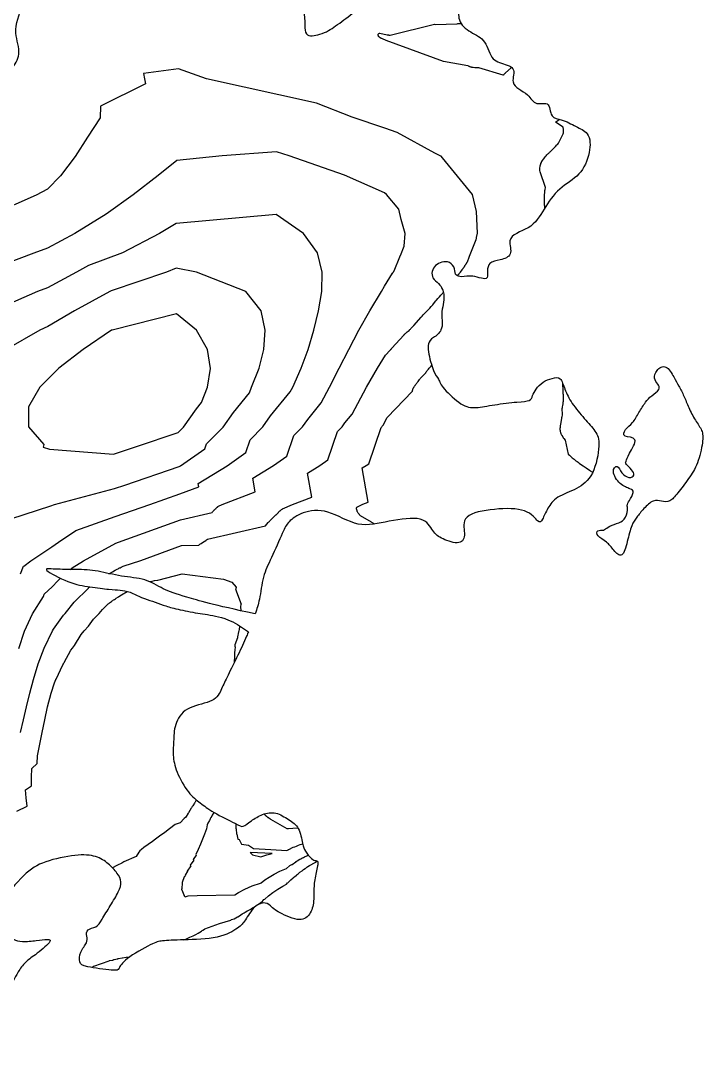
# Model space of a CAD drawing. Header units: millimetres. Extents: x 0 to 586, y 39 to 400.
# Drawn here: x 449.7 to 585.9, y 66.2 to 274.1 of the extents above; entities that cross this region are included whole.
import ezdxf

# ---------------------------------------------------------------- set-up
doc = ezdxf.new("R2010")
doc.units = ezdxf.units.MM
doc.layers.add('island-contours', color=18, linetype='Continuous', true_color=0x000000)
doc.layers.add('isocurves', color=18, linetype='Continuous', true_color=0x000000)

msp = doc.modelspace()

# ---------------------------------------------------------------- linework, layer by layer
at = {"layer": 'island-contours'}
for points, knots in [([(224.15, 350.69), (224.52, 350.7), (226.07, 350.49), (228.64, 350.45), (229.1, 353.78), (228.01, 356.17), (226.06, 357.93), (224.61, 360.04), (223.59, 362.58), (221.59, 363.77), (219.43, 363.43), (219.73, 362.28), (218.27, 362.02), (217.58, 364.33), (215.84, 366), (216.87, 367.96), (217.29, 369.96), (219.24, 371.19), (221, 372.25), (222.3, 373.79), (223.58, 374.73), (225.03, 374.59), (224.49, 376.09), (225.21, 377.99), (226.3, 377.13), (227.59, 377.49), (226.81, 380.66), (226.78, 383.02), (227.77, 385.36), (227.52, 387.03), (226.79, 388.16), (225.71, 388.88), (226.47, 391.42), (227.6, 393.22), (230.55, 394.31), (230.58, 392.56), (230.19, 391.4), (231.53, 390.38), (232.31, 391.55), (232.98, 392.2), (234.05, 392.04), (233.65, 390.75), (233.61, 389.49), (234.77, 389.22), (235.47, 389.73), (236.39, 389.42), (237.38, 389.12), (237.74, 388.07), (238.34, 386.7), (240.55, 387.56), (242.14, 387.07), (243.89, 387.13), (245.07, 385.44), (247.1, 386.13), (249.27, 385.42), (248.98, 382.5), (250.5, 376.95), (252.12, 380.69), (252.8, 383.21), (255.14, 381.74), (256.62, 380.83), (257.91, 379.39), (258.67, 378.35), (259.41, 377.09), (258.65, 376.09), (258.2, 374.66), (259.21, 373.48), (260.86, 373.29), (263.01, 372.67), (264.95, 375.55), (266.16, 378.45), (267.72, 381.35), (268.41, 383.18), (269.68, 385.78), (269.35, 382.73), (271.41, 382.37), (272.12, 384.16), (271.92, 385.6), (272.77, 387.16), (274.46, 387.22), (275.96, 387.21), (277.59, 386.82), (277.07, 384.6), (279.05, 386.36), (278.91, 387.75), (278.16, 389.77), (279.92, 389.75), (279.65, 391.31), (275.51, 392.14), (282.47, 391.56), (282.36, 395.86), (286.04, 395.45), (290.01, 396.79), (289.65, 392), (293.65, 392.24), (295.45, 391.13), (296.92, 389.4), (295.19, 397.65), (300.56, 387.31), (306.2, 390.17), (312.21, 390.18), (315.56, 386.18), (320.19, 385.55), (323.83, 383.07), (325.83, 379.85), (327.56, 377.08), (332.11, 377.72), (329.48, 371.6), (335.62, 376.12), (335.6, 372.22), (336.99, 369.27), (334.05, 366.06), (337.25, 359.4), (330.36, 364.01), (329.76, 358.55), (330.61, 356.56), (331.11, 353.77), (332.95, 355.07), (333.83, 353.34), (333.55, 352.01), (332.39, 350.83), (333.56, 349.3), (334.25, 346.61), (336.98, 343.53), (341.21, 342.52), (344.34, 340.25), (348.38, 341.33), (350.46, 345.78), (359.62, 345.84), (357.11, 339.14), (356.63, 334.23), (356.09, 328.95), (359.13, 326.46), (361.32, 325.62), (361.82, 323.12), (361.83, 320.63), (360.58, 317.9), (362.39, 316.12), (363.35, 314.3), (362.34, 312.38), (360.63, 313.01), (360.82, 311.09), (361.81, 310.26), (362.96, 309.57), (363.68, 307.53), (361.53, 308.06), (361.53, 306.55), (363.79, 306.9), (365.71, 305.72), (366.27, 302.41), (370.23, 301.55), (371.22, 296.92), (375.99, 294.06), (382.15, 295.03), (387.56, 293.28), (391.61, 296.47), (394.16, 293.97), (396.74, 297.39), (398.94, 299.74), (402.25, 301.58), (401.37, 305.16), (404.23, 307.05), (406.88, 305.47), (407.75, 308.44), (409.63, 311.07), (412.1, 308.91), (414.18, 308.05), (419.55, 305.16), (411.9, 304.55), (415.85, 301.66), (417.32, 299.15), (418.22, 296.58), (421.63, 292.1), (420.73, 297.49), (423.36, 296.74), (424.55, 295.54), (426.23, 294.53), (427.25, 293.12), (428.28, 291.86), (427.74, 290.19), (426.38, 290.22), (425.69, 291.14), (423.62, 290.49), (425.3, 289.47), (426.11, 287.53), (427.15, 285.38), (427.98, 283.14), (430.67, 281.92), (425.49, 280.62), (424.69, 277.64), (422.57, 274.85), (418.67, 272.63), (417.58, 268.08), (413.47, 264.9), (409.68, 261.75), (404, 258.59), (398.41, 257.62), (395.8, 250.92), (402.44, 246.87), (410.16, 246.76), (417.99, 246.92), (423.58, 250.43), (427.42, 250.98), (430.56, 251.99), (433.35, 252.3), (436.46, 251.03), (438.16, 253.76), (440.71, 257.6), (444.49, 260.9), (447.98, 264.4), (450.02, 267.68), (447.99, 272.16), (450.03, 276.38), (450.44, 281.3), (452.68, 286.13), (451.53, 291.13), (451.56, 296.56), (451.68, 302.48), (456.62, 304.65), (459.29, 309.13), (462.18, 305.51), (461.46, 309.49), (464.11, 307.69), (464.5, 310.08), (462.9, 312.29), (466.61, 311.85), (468.05, 315), (470.27, 311), (475.32, 313.42), (480.11, 311.86), (482.61, 309.08), (485.01, 308.2), (485.51, 305.81), (483.98, 303.71), (486.82, 303.11), (488.25, 304.88), (487.69, 307.66), (490.73, 308.61), (494.58, 311.27), (494.27, 307.44), (494, 305.31), (496.56, 304.77), (497.88, 306.59), (498.78, 308.54), (497.53, 309.77), (497.22, 312.11), (497.24, 314.58), (498.36, 318.96), (500.58, 316.74), (500.49, 314.38), (503.54, 314.57), (503.27, 316.85), (502.86, 318.76), (504.76, 319.51), (505.89, 318.38), (506.53, 316.77), (505.13, 314.42), (508.92, 313.65), (509.15, 317.51), (508.81, 319.92), (509.02, 322.93), (511.92, 325.62), (514.26, 332.11), (520.92, 330.32), (527.72, 330.02), (534.01, 330.82), (536.24, 323.53), (538.12, 326.98), (540.35, 326.69), (543, 326.25), (545.77, 326.15), (548.87, 324.68), (550.53, 321.09), (554.97, 318.85), (559.77, 319.05), (563.14, 316.39), (567.15, 314.4), (569.2, 311.27), (573.41, 308.86), (569.26, 306.17), (571.99, 302.03), (566.95, 300.58), (568.72, 297.41), (567.7, 295.14), (566.3, 295.5), (566.19, 297.04), (564.26, 296.45), (563.66, 295.02), (562.59, 293.48), (559.93, 293.11), (557.56, 294.38), (554.65, 296.08), (551.13, 295.15), (544.36, 295.42), (536.55, 296.48), (527.33, 297.91), (520.5, 294.41), (514.83, 291.82), (510.45, 288.1), (509.11, 283.38), (505.68, 278.81), (506.5, 274.72), (506.45, 270.81), (510.06, 271.37), (512.69, 273.12), (515.6, 275.32), (518.65, 277.65), (522.92, 277.8), (527.68, 277.49), (531.92, 276.79), (537.43, 278.13), (536.84, 273.76), (539.54, 271.75), (542.87, 270.26), (543.39, 266.1), (546.27, 265.57), (548.66, 264.47), (547.1, 261.02), (550.88, 259.99), (552.13, 257.56), (553.68, 257.56), (555.51, 257.85), (555.18, 254.76), (558.19, 254.37), (560.28, 253.06), (563.55, 251.68), (563.37, 247.3), (561.52, 243.16), (556.96, 240.75), (554.16, 236.55), (551.8, 232.41), (546.4, 231.28), (548.18, 227.31), (545.48, 226.26), (543.24, 226.08), (542.78, 224.3), (543.14, 221.93), (539.87, 223.55), (538.2, 222.89), (536.4, 223.18), (536.45, 224.75), (535.42, 226.03), (533.33, 226.08), (531.66, 224.61), (531.88, 222.58), (533.21, 221.73), (533.98, 220.52), (534.42, 218.41), (533.4, 215.84), (534.25, 212.54), (532.71, 211.24), (532.11, 210.87)], [959.150234, 959.150234, 959.150234, 959.150234, 959.921015, 961.995294, 963.812672, 965.741157, 967.519637, 969.282376, 971.151793, 973.124557, 974.052437, 974.610803, 974.825247, 976.798516, 978.489282, 979.410391, 981.083943, 982.719607, 983.992257, 985.480867, 986.926755, 987.306225, 987.983549, 989.396263, 990.099528, 990.253172, 992.106217, 994.85231, 995.980989, 997.291423, 998.231035, 998.809852, 999.811157, 1002.95381, 1003.873437, 1004.899554, 1005.603506, 1006.456662, 1007.351157, 1008.031762, 1008.374895, 1009.291931, 1010.133656, 1010.732375, 1011.35828, 1011.821077, 1012.699407, 1013.371063, 1014.092791, 1015.496027, 1017.234513, 1017.803404, 1019.063705, 1020.849963, 1021.835917, 1023.242632, 1026.757853, 1028.424049, 1029.897305, 1031.128648, 1032.977759, 1033.984641, 1035.093907, 1035.807865, 1036.787523, 1037.43697, 1038.916192, 1039.175044, 1040.983811, 1043.03478, 1045.475387, 1048.082977, 1049.470253, 1050.512881, 1051.883103, 1052.751309, 1053.936518, 1055.188576, 1055.915515, 1057.372672, 1058.25779, 1059.354852, 1060.169632, 1061.249008, 1062.497994, 1063.627826, 1064.446783, 1064.815404, 1066.463055, 1069.329449, 1071.142852, 1073.515388, 1075.857819, 1077.822832, 1080.483842, 1082.294361, 1082.488169, 1084.874372, 1088.783369, 1092.925154, 1097.467613, 1100.208324, 1103.281089, 1107.002949, 1109.045538, 1111.389519, 1113.480676, 1115.635047, 1118.67404, 1120.139398, 1121.857693, 1125.576775, 1128.222234, 1131.467301, 1134.092243, 1135.936389, 1137.273067, 1138.165156, 1139.23713, 1140.24108, 1141.090457, 1142.253633, 1143.598259, 1147.230313, 1150.024428, 1152.780913, 1154.955719, 1157.824253, 1162.849088, 1166.581515, 1169.31752, 1174.230842, 1176.118857, 1177.300178, 1178.913763, 1180.917416, 1182.819894, 1184.432532, 1185.760054, 1187.078415, 1187.742319, 1188.595239, 1189.818983, 1190.54377, 1191.584259, 1192.726907, 1192.911415, 1194.429757, 1195.889749, 1197.590452, 1200.791006, 1202.735441, 1206.940958, 1210.941549, 1215.740685, 1218.517985, 1219.295989, 1222.370475, 1224.483461, 1227.143988, 1228.956101, 1231.268011, 1232.473274, 1234.248586, 1236.362504, 1237.896913, 1239.837713, 1242.453804, 1245.224656, 1247.071, 1249.442255, 1251.798513, 1254.002765, 1256.202701, 1257.117418, 1258.579875, 1260.006799, 1261.11385, 1262.302657, 1263.258414, 1264.046942, 1264.601973, 1265.614309, 1266.639043, 1267.264231, 1270.304931, 1271.610648, 1272.197931, 1275.591371, 1276.561652, 1278.915704, 1282.70635, 1285.594721, 1288.150844, 1293.427241, 1296.072633, 1301.994223, 1304.082215, 1309.573166, 1314.025366, 1321.34898, 1325.304032, 1327.677553, 1329.488768, 1332.268448, 1333.572561, 1335.888189, 1337.683922, 1343.849976, 1346.02989, 1348.365453, 1351.386491, 1355.357342, 1357.668204, 1361.859102, 1366.195047, 1368.03385, 1373.646533, 1376.431289, 1379.74871, 1380.840289, 1382.302009, 1383.475842, 1384.603084, 1385.892695, 1387.871148, 1389.519441, 1390.902454, 1394.657302, 1399.132524, 1400.68651, 1402.55374, 1404.070285, 1405.31384, 1406.663055, 1408.120094, 1409.544603, 1411.809534, 1414.148491, 1416.538469, 1417.24884, 1418.360842, 1420.641985, 1421.609943, 1422.379173, 1423.976479, 1426.302238, 1428.720783, 1429.733633, 1431.612897, 1432.701603, 1434.479575, 1435.332165, 1436.585423, 1437.461169, 1438.437071, 1440.199572, 1441.449615, 1444.138746, 1445.859689, 1447.137816, 1450.228586, 1453.940537, 1459.971059, 1461.437109, 1468.872615, 1470.614887, 1472.52754, 1473.984277, 1475.125643, 1478.289178, 1479.761968, 1482.111494, 1486.256629, 1489.431536, 1491.875874, 1495.110351, 1498.549194, 1500.492657, 1502.759404, 1505.476835, 1507.644421, 1510.393353, 1511.308733, 1511.994316, 1512.755243, 1513.854007, 1514.848485, 1516.141435, 1517.571267, 1520.039652, 1521.731678, 1524.492399, 1527.244656, 1536.152346, 1541.321695, 1546.407311, 1551.841525, 1554.708714, 1558.132265, 1562.076981, 1565.937336, 1567.185041, 1569.040895, 1571.570831, 1574.483821, 1576.643783, 1579.514493, 1583.20576, 1586.563329, 1589.639322, 1591.468199, 1593.79892, 1596.230063, 1598.893578, 1601.05967, 1602.005977, 1603.867378, 1606.593795, 1608.356991, 1608.960139, 1609.82953, 1611.639652, 1613.064367, 1615.352468, 1617.207105, 1619.862662, 1623.229265, 1626.661645, 1630.259771, 1633.714761, 1636.857205, 1638.705847, 1640.373783, 1641.884705, 1643.046253, 1643.934865, 1645.979526, 1647.580242, 1648.294144, 1649.226734, 1650.375934, 1651.439247, 1653.331644, 1654.225177, 1655.348391, 1656.457665, 1657.203579, 1659.826712, 1662.112087, 1663.612787, 1663.612787, 1663.612787, 1663.612787]), ([(532.11, 210.87), (530.98, 210.12), (530.85, 208.4), (532.19, 203.68), (533.16, 202.65), (533.77, 200.86), (537.83, 197.11), (540.45, 196.67), (544.09, 197.48), (549.18, 198.06), (551.59, 198.15), (551.85, 199.25), (552.48, 200.53), (553.91, 202.12), (555.87, 202.75), (557.55, 203.12), (558.25, 200.57), (559.61, 197.77), (562.28, 194.6), (564.56, 192.15), (565.5, 189.94), (564.17, 183.09), (560.8, 180.54), (556.53, 179.11), (554.86, 176.79), (553.81, 174.33), (553.13, 173.57), (551.09, 176.79), (544.31, 176.78), (537.47, 175.45), (538.66, 171.5), (537.68, 169.33), (533.64, 170.64), (531.95, 172), (530.46, 175.32), (523.05, 174.28), (517.15, 172.67), (510.86, 176.82), (505.73, 176.09), (502.97, 173.97), (502.22, 172.44), (499.62, 166.49), (498.03, 163.37), (497.46, 158.45), (496.87, 156.67), (496.52, 155.68)], [1663.612787, 1663.612787, 1663.612787, 1663.612787, 1665.429847, 1667.246907, 1669.063967, 1670.881027, 1672.698087, 1674.515147, 1676.332207, 1678.149267, 1679.966327, 1681.783387, 1683.600448, 1685.417508, 1687.234568, 1689.051628, 1690.868688, 1692.685748, 1694.502808, 1696.319868, 1698.136928, 1699.953988, 1701.771048, 1703.588108, 1705.405168, 1707.222228, 1709.039288, 1710.856348, 1712.673408, 1714.490469, 1716.307529, 1718.124589, 1719.941649, 1721.758709, 1723.575769, 1725.392829, 1727.209889, 1729.026949, 1730.844009, 1732.661069, 1734.478129, 1736.295189, 1738.112249, 1739.929309, 1741.519391, 1741.519391, 1741.519391, 1741.519391]), ([(495.18, 152.13), (495.06, 151.83), (494.39, 150.18), (493.18, 147.62), (490.9, 143.1), (489.83, 140.8), (488.63, 138.02), (483.02, 137.37), (480.4, 134.08), (480.27, 130.48), (480.04, 127.52), (480.63, 124.31), (483.23, 119.66), (485.59, 117.96), (487.81, 116.15), (493.2, 113.55), (493.97, 112.95), (495.67, 114.37), (497.94, 115.78), (500.63, 116.25), (503.28, 114.55), (505.37, 113.22), (506.01, 109.44), (506.39, 108.42), (507.85, 106.57), (508.64, 106.42), (509.31, 106.29), (508.43, 103.3), (508.18, 100.44), (508.35, 98.42), (507.59, 95.44), (505.32, 94.02), (500.38, 96.54), (499.93, 97.06), (498.69, 98.27), (496.31, 97.52), (494.41, 94.26), (493.51, 93.13), (489.55, 90.8), (481.79, 90.59), (477.5, 90.41), (476.49, 90.12), (470.07, 86.59), (469.32, 84.66), (468.81, 84.35), (462.15, 85.25), (461.35, 85.93), (461.44, 88.21), (463.16, 90.12), (462.88, 91.28), (462.78, 92.77), (464.93, 93.02), (465.82, 94.48), (467.61, 97.41), (469.4, 100.35), (469.99, 102.18), (469.07, 103.9), (467.32, 105.83), (464.89, 107.44), (461.05, 107.75), (454.15, 106.31), (450.58, 104.07), (445.27, 97.73), (442.06, 94.52), (441.19, 92.4), (441.49, 91.08), (444.94, 90.95), (447.1, 91.69), (448.22, 90.66), (449.85, 90.11), (452.98, 90.49), (455.13, 90.74), (456.27, 90.53), (452.23, 87.24), (450.73, 86.32), (449.03, 84.1), (448.33, 82.34), (447.33, 81.57), (441.43, 79.69), (439.31, 79.61), (437.06, 81.14), (435.81, 84.26), (434.83, 84.62), (432.22, 84.72), (429.95, 86.1), (428.33, 88.12), (427.03, 89.8), (418.18, 89.47), (419.33, 86.82), (416.07, 84.98), (411.51, 84.34), (409.69, 86.84), (406.6, 85.82), (403.36, 84.64), (401.58, 84.21), (399.9, 79.69), (398.87, 84.38), (396.45, 81.69), (394.47, 80.22), (389.9, 77.87), (387.88, 77.68), (385.05, 75.95), (381.27, 74.66), (380.44, 74.56), (377.92, 72.85), (376.45, 70.99), (373.78, 68.19), (373.52, 66.82), (371.67, 66.09), (366.92, 66.33), (364.77, 68.37), (361.34, 70.79), (357.65, 75.38), (357.32, 79.55), (350.49, 84.33), (350.01, 84.69), (341.88, 85.33), (339.16, 87.62), (338.23, 90.72), (334.35, 94.46), (331.41, 95.77), (328.8, 98.63), (327, 101.3), (326.84, 102.87), (328.52, 105.79), (330.39, 109.48), (331.84, 113.85), (332.18, 117.92), (334.36, 119.92), (336.45, 120.66), (337.8, 122.78), (339.25, 127.91), (339.1, 129.92), (338.97, 130.7), (338.96, 130.77)], [1804.254886, 1804.254886, 1804.254886, 1804.254886, 1804.649052, 1806.466112, 1808.283172, 1810.100232, 1811.917292, 1813.734352, 1815.551412, 1817.368473, 1819.185533, 1821.002593, 1822.819653, 1824.636713, 1826.453773, 1828.270833, 1830.087893, 1831.904953, 1833.722013, 1835.539073, 1837.356133, 1839.173193, 1840.990253, 1842.807313, 1844.624373, 1846.441433, 1848.258494, 1850.075554, 1851.892614, 1853.709674, 1855.526734, 1857.343794, 1859.160854, 1860.977914, 1862.794974, 1864.612034, 1866.429094, 1868.246154, 1870.063214, 1871.880274, 1873.697334, 1875.514394, 1877.331454, 1879.148515, 1880.965575, 1882.782635, 1884.599695, 1886.416755, 1888.233815, 1890.050875, 1891.867935, 1893.684995, 1895.502055, 1897.319115, 1899.136175, 1900.953235, 1902.770295, 1904.587355, 1906.404415, 1908.221475, 1910.038536, 1911.855596, 1913.672656, 1915.489716, 1917.306776, 1919.123836, 1920.940896, 1922.757956, 1924.575016, 1926.392076, 1928.209136, 1930.026196, 1931.843256, 1933.660316, 1935.477376, 1937.294436, 1939.111496, 1940.928557, 1942.745617, 1944.562677, 1946.379737, 1948.196797, 1950.013857, 1951.830917, 1953.647977, 1955.465037, 1957.282097, 1959.099157, 1960.916217, 1962.733277, 1964.550337, 1966.367397, 1968.184457, 1970.001517, 1971.818578, 1973.635638, 1975.452698, 1977.269758, 1979.086818, 1980.903878, 1982.720938, 1984.537998, 1986.355058, 1988.172118, 1989.989178, 1991.806238, 1993.623298, 1995.440358, 1997.257418, 1999.074478, 2000.891539, 2002.708599, 2004.525659, 2006.342719, 2008.159779, 2009.976839, 2011.793899, 2013.610959, 2015.428019, 2017.245079, 2019.062139, 2020.879199, 2022.696259, 2024.513319, 2026.330379, 2028.147439, 2029.964499, 2031.78156, 2033.59862, 2035.41568, 2037.23274, 2039.0498, 2040.86686, 2041.049325, 2041.049325, 2041.049325, 2041.049325])]:
    msp.add_open_spline(points, degree=3, knots=knots, dxfattribs=at)
for points in [[(578.5, 204.98), (577.88, 205.25), (576.46, 204.41), (576.03, 202.59), (576.95, 201.58), (577.52, 200.56), (575.51, 199.18), (574.51, 198.15), (573.07, 195.88), (571.97, 193.72), (570.29, 192.57), (569.64, 190.87), (573.35, 191.13), (570.92, 187.38), (570.49, 186.02), (570.38, 185.68), (571.75, 184.45), (572.44, 183.33), (571.21, 182.64), (569.51, 183.75), (568.92, 185.66), (567.47, 184.3), (569.31, 181.38), (571.58, 180.62), (572.26, 180.17), (571.16, 178.14), (570.61, 177.34), (571.06, 176.67), (570.31, 174.3), (568.74, 173.72), (566.73, 173.03), (566.17, 172.23), (564.71, 172.56), (564.61, 171.21), (566.77, 170.1), (568.03, 168.43), (569.85, 166.54), (570.81, 170.15), (571.67, 173.64), (572.66, 174.89), (573.99, 176.7), (576.1, 178.64), (577.57, 178.09), (579.37, 178), (580.71, 179.59), (583.15, 182.77), (584.92, 185.49), (585.99, 190.25), (585.85, 192.39), (584.37, 194.18), (582.98, 197), (582.17, 199.14), (581.01, 201.28), (580.21, 202.75), (579.13, 204.7), (578.5, 204.98)], [(496.52, 155.68), (488.16, 157.47), (482.04, 159.22), (478.07, 160.57), (474.75, 162.8), (469.76, 163.06), (465.1, 164.37), (460.81, 164.61), (456.36, 164.53), (453.5, 164.96), (459.45, 161.74), (463.55, 161.02), (467.64, 160.55), (469.54, 160.48), (471.5, 160.17), (473.9, 158.88), (476, 158.24), (478.17, 157.44), (480.34, 156.73), (484.68, 155.85), (488.34, 155.4), (491.88, 154.48), (495.18, 152.13)]]:
    msp.add_open_spline(points, degree=3, dxfattribs=at)
at = {"layer": 'isocurves'}
for points in [[(547.65, 264.87), (547.65, 264.86), (547.65, 264.86), (547.65, 264.86), (547.64, 264.85), (547.64, 264.84), (547.64, 264.84), (547.63, 264.82), (547.63, 264.81), (547.63, 264.8), (547.62, 264.8), (547.62, 264.79), (547.61, 264.76), (547.61, 264.75), (547.6, 264.74), (547.6, 264.73), (547.59, 264.72), (547.59, 264.7), (546.48, 263.71), (546.43, 263.66), (546.39, 263.62), (546.36, 263.59), (546.17, 263.39), (546.13, 263.36), (546.11, 263.34), (546.06, 263.29), (546.02, 263.26), (541.17, 264.73), (540.94, 264.73), (540.83, 264.73), (540.73, 264.74), (540.35, 264.75), (540.04, 264.78), (539.77, 264.82), (539.71, 264.83), (539.66, 264.85), (539.6, 264.86), (539.55, 264.87), (539.46, 264.9), (539.37, 264.93), (539.33, 264.95), (539.29, 264.97), (539.22, 265), (539.1, 265.08), (539.05, 265.11), (539, 265.15), (534.12, 265.98), (522.67, 270.16), (521.92, 270.51), (521.79, 270.55), (521.78, 270.55), (521.78, 270.55), (521.77, 270.55), (521.76, 270.56), (521.76, 270.56), (521.75, 270.56), (521.73, 270.57), (521.71, 270.58), (521.7, 270.58), (521.69, 270.59), (521.68, 270.6), (521.67, 270.6), (521.61, 270.63), (521.58, 270.65), (521.57, 270.66), (521.55, 270.67), (521.53, 270.68), (521.51, 270.69), (521.48, 270.71), (521.4, 270.77), (521.32, 270.84), (521.28, 270.87), (521.25, 270.92), (521.17, 271.01), (521.11, 271.11), (521.07, 271.21), (521.05, 271.32), (521.06, 271.42), (521.2, 271.59), (521.32, 271.63), (521.38, 271.65), (522.89, 271.32), (522.93, 271.31), (522.97, 271.3), (523.11, 271.28), (523.19, 271.27), (523.26, 271.26), (523.3, 271.26), (523.34, 271.26), (523.42, 271.25), (523.46, 271.25), (523.48, 271.25), (532.35, 273.41), (532.43, 273.4), (536.86, 273.53), (536.99, 273.55), (537.13, 273.56), (537.44, 273.59), (537.59, 273.6)], [(536.89, 223.17), (536.91, 223.19), (536.91, 223.19), (536.92, 223.2), (536.92, 223.21), (536.93, 223.21), (536.94, 223.22), (536.95, 223.24), (536.95, 223.24), (536.95, 223.24), (536.97, 223.27), (536.98, 223.28), (537, 223.3), (537.02, 223.33), (537.03, 223.34), (537.05, 223.37), (537.06, 223.38), (537.1, 223.43), (537.14, 223.49), (537.17, 223.52), (537.21, 223.57), (537.25, 223.63), (537.28, 223.66), (537.32, 223.71), (537.39, 223.81), (537.42, 223.85), (537.49, 223.95), (537.81, 224.36), (537.87, 224.43), (537.92, 224.52), (537.98, 224.6), (538.03, 224.67), (538.05, 224.7), (538.1, 224.77), (538.12, 224.8), (538.21, 224.94), (538.23, 224.97), (538.25, 225), (538.34, 225.13), (538.36, 225.16), (538.37, 225.18), (538.39, 225.21), (538.4, 225.22), (538.42, 225.26), (538.44, 225.29), (538.46, 225.32), (538.5, 225.38), (538.54, 225.44), (538.56, 225.48), (538.6, 225.53), (538.61, 225.57), (538.69, 225.67), (538.69, 225.69), (538.7, 225.69), (538.7, 225.7), (538.72, 225.73), (538.78, 225.83), (538.82, 225.88), (538.82, 225.89), (538.83, 225.9), (538.84, 225.91), (538.84, 225.92), (538.86, 225.95), (538.89, 226), (539.24, 226.89), (539.26, 226.97), (539.29, 227.03), (539.31, 227.11), (540.63, 230.44), (540.65, 230.53), (540.68, 230.62), (540.7, 230.72), (540.72, 230.82), (540.9, 231.69), (540.72, 236.01), (539.92, 239.44), (533.94, 246.77), (533.62, 247.07), (533.43, 247.18), (532.39, 247.7), (524.84, 251.84), (522.42, 252.69), (515.87, 254.87), (508.74, 257.68), (486.79, 262.56), (481.21, 264.53), (474.22, 263.58), (474.46, 262.53), (474.65, 261.55), (465.64, 257.07), (465.58, 254.76), (463.08, 250.9), (460.56, 247.05), (457.64, 243.18), (455.09, 240.48), (452.83, 239.31), (444.01, 235.41)], [(554.32, 236.7), (554.32, 236.87), (554.31, 237.09), (554.3, 237.31), (554.29, 237.72), (554.29, 237.92), (554.29, 238.12), (554.29, 238.48), (554.29, 238.66), (554.29, 238.74), (554.29, 238.83), (554.29, 238.91), (554.29, 238.99), (554.29, 239.07), (554.29, 239.15), (554.3, 239.31), (554.3, 239.38), (554.3, 239.46), (554.32, 239.74), (554.33, 239.88), (554.33, 239.94), (554.34, 240), (554.35, 240.13), (554.36, 240.19), (554.36, 240.25), (554.37, 240.3), (554.38, 240.36), (554.39, 240.46), (554.47, 240.85), (553.38, 243.93), (553.36, 244.24), (553.36, 244.38), (553.36, 244.52), (553.37, 244.77), (553.4, 245.01), (553.42, 245.12), (553.43, 245.18), (553.44, 245.23), (553.45, 245.28), (553.47, 245.34), (553.47, 245.36), (553.48, 245.39), (553.49, 245.41), (553.5, 245.44), (553.51, 245.49), (553.53, 245.54), (553.57, 245.64), (553.65, 245.83), (553.67, 245.88), (553.7, 245.92), (553.75, 246.01), (553.86, 246.2), (553.91, 246.29), (553.95, 246.34), (553.98, 246.38), (554.01, 246.43), (554.04, 246.47), (554.08, 246.52), (554.11, 246.56), (554.41, 246.94), (554.59, 247.13), (554.77, 247.33), (554.97, 247.54), (555.07, 247.65), (555.18, 247.75), (555.29, 247.87), (555.41, 247.98), (555.65, 248.22), (555.91, 248.47), (556.18, 248.74), (556.32, 248.88), (556.47, 249.02), (556.76, 249.33), (556.84, 249.41), (556.91, 249.49), (557.06, 249.66), (558.03, 251.56), (558.04, 251.76), (558.04, 251.87), (558.05, 251.97), (558.05, 252.08), (558.05, 252.19), (558.05, 252.3), (558.04, 252.41), (558.01, 252.86), (556.49, 253.88), (557.2, 254.42), (557.21, 254.42), (557.23, 254.42), (557.23, 254.42), (557.23, 254.42), (557.25, 254.43), (557.25, 254.43), (557.28, 254.43)], [(459.58, 164.48), (459.67, 164.57), (460.01, 164.89), (462.27, 166.31), (468.71, 169.79), (469.25, 169.98), (481.65, 174.49), (487.93, 175.94), (488.03, 176.06), (488.14, 176.18), (488.17, 176.21), (488.2, 176.25), (488.23, 176.28), (488.26, 176.31), (488.29, 176.34), (488.32, 176.37), (488.37, 176.43), (488.39, 176.45), (488.4, 176.46), (488.43, 176.49), (488.46, 176.52), (488.49, 176.55), (488.61, 176.67), (488.67, 176.72), (488.68, 176.73), (488.69, 176.75), (488.71, 176.76), (488.72, 176.78), (488.75, 176.8), (488.78, 176.83), (488.8, 176.85), (488.83, 176.88), (488.88, 176.93), (488.9, 176.95), (488.92, 176.97), (488.97, 177.01), (488.99, 177.03), (489, 177.04), (489.01, 177.05), (489.02, 177.06), (489.03, 177.07), (489.05, 177.09), (489.06, 177.1), (489.08, 177.12), (489.12, 177.15), (489.13, 177.16), (489.15, 177.17), (489.17, 177.19), (489.19, 177.19), (489.19, 177.2), (489.2, 177.2), (489.21, 177.2), (489.96, 177.55), (496.54, 180.03), (496.08, 182.78), (500.17, 185.29), (502.85, 187.16), (504.25, 191.29), (505.97, 193.02), (507.03, 194.53), (509.69, 197.81), (511.36, 200.98), (513.3, 204.74), (515.21, 208.51), (517.22, 212.37), (519.39, 216.22), (521.75, 220.08), (522.36, 221.15), (523.95, 223.72), (523.96, 223.73), (523.96, 223.74), (523.97, 223.74), (523.97, 223.75), (523.98, 223.76), (523.99, 223.77), (524, 223.79), (524.01, 223.8), (524.02, 223.82), (524.04, 223.84), (524.06, 223.87), (524.09, 223.91), (524.1, 223.92), (524.11, 223.94), (524.12, 223.96), (524.14, 223.98), (524.16, 224.02), (524.19, 224.05), (524.19, 224.06), (524.2, 224.07), (524.21, 224.09), (524.23, 224.12), (524.25, 224.16), (525.37, 226.99), (525.4, 227.04), (525.42, 227.07), (525.44, 227.1), (525.47, 227.15), (525.47, 227.16), (525.48, 227.18), (525.49, 227.2), (525.51, 227.22), (525.51, 227.24), (525.52, 227.24), (525.52, 227.25), (525.52, 227.26), (525.53, 227.27), (525.53, 227.27), (525.54, 227.28), (526.23, 229.11), (526.49, 231.67), (525.67, 234.42), (525.17, 236.5), (522.74, 239.41), (522.32, 239.76), (514.38, 243.28), (503.3, 247.14), (500.79, 247.97), (489.93, 247.12), (480.89, 246.2), (477.15, 243.24), (472.2, 239.37), (466.81, 235.49), (460.54, 231.61), (455.04, 228.69), (452.35, 227.73), (442.21, 223.92)], [(449.71, 163.66), (450.3, 165.19), (450.31, 165.19), (450.31, 165.19), (450.32, 165.2), (450.32, 165.2), (450.33, 165.2), (450.33, 165.21), (450.34, 165.21), (450.34, 165.21), (450.35, 165.22), (451.75, 166.31), (455.92, 169.1), (457.26, 169.99), (460.71, 172.34), (468.58, 175.1), (475.5, 177.55), (481.5, 179.64), (485.28, 181.06), (485.16, 181.75), (490.9, 185.28), (494.67, 187.9), (495.54, 190.47), (498.06, 193.01), (499.61, 195.23), (503.52, 200.04), (504.01, 200.97), (505.68, 204.73), (507.07, 208.5), (508.25, 212.36), (509.19, 216.22), (509.82, 220.08), (509.9, 223.94), (508.97, 227.8), (506.19, 231.67), (500.68, 235.41), (480.78, 233.64), (477.41, 231.66), (470.07, 227.77), (463.27, 225.27), (460.84, 223.9), (455.06, 220.8), (453.07, 220.03), (444.25, 216.17)], [(444.99, 173.78), (455.73, 177.27), (456.49, 177.56), (468.43, 180.69), (470.48, 181.41), (481.35, 185.09), (481.63, 185.27), (486.49, 188.65), (486.83, 189.65), (490.15, 193), (492.2, 195.92), (495.38, 199.84), (495.8, 200.96), (497.29, 204.72), (498.22, 208.49), (498.5, 212.35), (497.71, 216.21), (494.63, 220.07), (484.79, 223.94), (480.76, 224.71), (478.8, 223.93), (467.79, 220.19), (467.52, 220.05), (460.45, 216.19), (455.11, 213.09), (453.53, 212.33), (446.8, 208.49)], [(467.31, 163.7), (468.03, 164.1), (468.6, 164.41), (469, 164.63), (469.16, 164.71), (469.31, 164.79), (469.43, 164.85), (469.55, 164.91), (469.75, 165.01), (469.91, 165.08), (470.06, 165.15), (470.18, 165.2), (473.69, 166.32), (481.8, 169.34), (485.27, 169.44), (485.38, 169.51), (485.5, 169.59), (485.74, 169.75), (486.01, 169.93), (486.31, 170.13), (486.65, 170.34), (486.73, 170.4), (486.82, 170.46), (487.01, 170.58), (498.56, 173.25), (498.84, 173.58), (499.13, 173.91), (499.21, 173.99), (499.28, 174.07), (499.36, 174.16), (499.43, 174.24), (499.51, 174.32), (499.59, 174.4), (499.75, 174.57), (499.79, 174.61), (499.83, 174.65), (499.91, 174.73), (499.99, 174.81), (500.07, 174.89), (500.38, 175.19), (500.53, 175.34), (500.57, 175.38), (500.6, 175.42), (500.64, 175.45), (500.68, 175.49), (500.75, 175.56), (500.82, 175.63), (500.89, 175.7), (500.96, 175.76), (501.09, 175.89), (501.15, 175.95), (501.21, 176.01), (501.33, 176.12), (501.39, 176.18), (501.41, 176.2), (501.44, 176.23), (501.47, 176.25), (501.49, 176.27), (501.54, 176.32), (501.59, 176.36), (501.64, 176.4), (501.73, 176.48), (501.77, 176.51), (501.81, 176.54), (501.88, 176.58), (501.92, 176.6), (501.93, 176.61), (501.95, 176.62), (501.98, 176.63), (503.98, 177.56), (507.8, 179), (507, 183.8), (509.44, 185.3), (511.04, 186.42), (512.97, 192.11), (513.88, 193.03), (514.45, 193.84), (515.86, 195.59), (518.72, 200.99), (520.92, 204.76), (522.56, 207.35), (523.46, 208.33), (523.47, 208.35), (523.51, 208.39), (523.55, 208.44), (523.58, 208.47), (523.6, 208.49), (523.63, 208.52), (523.65, 208.55), (523.71, 208.61), (523.74, 208.65), (523.76, 208.66), (523.78, 208.68), (523.8, 208.7), (523.81, 208.72), (523.83, 208.74), (526.17, 211.36), (526.21, 211.4), (526.3, 211.49), (526.39, 211.57), (526.48, 211.65), (526.58, 211.73), (526.74, 211.86), (526.82, 211.93), (526.9, 212), (526.92, 212.02), (526.94, 212.03), (526.96, 212.05), (526.98, 212.07), (527.03, 212.11), (527.05, 212.13), (527.07, 212.15), (527.24, 212.3), (527.28, 212.34), (527.3, 212.36), (527.33, 212.38), (527.37, 212.42), (527.41, 212.47), (527.5, 212.56), (527.59, 212.65), (527.69, 212.74), (527.78, 212.84), (527.98, 213.05), (528.19, 213.27), (529.63, 214.92), (529.84, 215.14), (530.05, 215.37), (530.28, 215.61), (530.4, 215.74), (530.53, 215.88), (530.79, 216.15), (531.36, 216.76), (531.66, 217.09), (531.97, 217.43), (532.14, 217.61), (532.58, 218.18), (532.72, 218.33), (533, 218.64), (533.29, 218.97), (533.59, 219.31), (533.74, 219.49), (533.9, 219.67), (533.98, 219.77), (534.05, 219.86), (534.11, 219.93)], [(520.38, 173.62), (519.84, 173.93), (519.77, 174), (517.57, 175.28), (517.5, 175.34), (517.44, 175.41), (517.37, 175.47), (517.32, 175.53), (517.26, 175.6), (517.21, 175.66), (517.11, 175.79), (516.96, 176.03), (516.9, 176.15), (516.86, 176.27), (516.8, 176.48), (516.77, 176.67), (516.77, 176.69), (516.77, 176.71), (516.77, 176.73), (516.77, 176.75), (516.77, 176.82), (516.78, 176.88), (516.79, 176.93), (516.8, 176.97), (516.81, 176.98), (516.81, 177), (516.82, 177.02), (516.83, 177.02), (518, 177.57), (519.06, 177.97), (517.91, 184.82), (518.7, 185.31), (519.22, 185.67), (521.68, 192.93), (521.79, 193.05), (521.86, 193.15), (522.04, 193.36), (522.86, 194.91), (527.9, 200.16), (527.9, 200.19), (527.91, 200.22), (527.91, 200.25), (527.92, 200.28), (527.94, 200.35), (527.96, 200.42), (528.09, 200.74), (528.11, 200.78), (528.14, 200.83), (528.16, 200.88), (528.19, 200.93), (528.22, 200.98), (528.25, 201.03), (528.32, 201.14), (528.4, 201.25), (528.44, 201.31), (528.49, 201.37), (528.53, 201.44), (528.58, 201.5), (528.68, 201.64), (528.79, 201.78), (528.85, 201.86), (528.88, 201.9), (528.91, 201.94), (528.97, 202.02), (529.04, 202.1), (529.17, 202.28), (529.32, 202.47), (529.4, 202.56), (529.48, 202.67), (530.45, 203.7), (530.51, 203.78), (530.56, 203.85), (530.68, 204.01), (530.81, 204.18), (530.88, 204.26), (530.95, 204.35), (531.02, 204.44), (531.1, 204.54), (531.26, 204.74), (531.44, 204.95), (531.63, 205.17), (531.76, 205.33)], [(557.88, 201.81), (557.88, 201.8), (557.88, 201.8), (557.88, 201.69), (557.88, 201.69), (557.88, 201.69), (557.89, 201.59), (557.89, 201.58), (557.89, 201.58), (557.89, 201.58), (557.9, 201.37), (557.9, 201.37), (557.9, 201.37), (557.9, 201.36), (557.9, 201.15), (557.9, 201.15), (557.9, 201.14), (557.9, 201.14), (557.9, 201.14), (557.91, 200.93), (557.91, 200.93), (557.91, 200.93), (557.91, 200.92), (557.92, 200.71), (557.92, 200.7), (557.93, 200.5), (557.93, 200.49), (557.93, 200.48), (557.93, 200.47), (557.94, 200.27), (557.94, 200.26), (557.94, 200.25), (557.94, 200.05), (557.95, 200.04), (557.95, 200.03), (557.95, 200.02), (557.95, 200.01), (557.96, 199.62), (557.96, 199.6), (557.97, 199.58), (557.97, 199.39), (557.97, 199.36), (557.97, 199.26), (557.98, 199.25), (557.98, 199.15), (557.98, 199.14), (557.98, 199.04), (557.98, 199.03), (557.98, 198.93), (557.99, 198.92), (557.98, 198.73), (557.98, 198.72), (557.99, 198.71), (557.99, 198.71), (557.99, 198.71), (557.98, 198.53), (557.98, 198.52), (557.98, 198.43), (557.98, 198.41), (557.98, 198.32), (557.98, 198.3), (557.97, 198.13), (557.97, 198.05), (557.96, 197.97), (557.96, 197.95), (557.95, 197.87), (557.94, 197.79), (557.94, 197.78), (557.94, 197.71), (557.93, 197.7), (557.93, 197.7), (557.93, 197.62), (557.92, 197.61), (557.92, 197.61), (557.88, 197.32), (557.88, 197.32), (557.87, 197.31), (557.83, 197.04), (557.82, 197.03), (557.81, 197.02), (557.77, 196.78), (557.74, 196.76), (557.72, 196.74), (557.78, 195.43), (557.73, 195.05), (557.7, 194.86), (557.67, 194.68), (557.61, 194.34), (557.58, 194.17), (557.55, 194.01), (557.44, 193.42), (557.42, 193.28), (557.4, 193.15), (557.37, 192.88), (557.37, 192.82), (557.36, 192.75), (557.36, 192.69), (557.36, 192.63), (557.36, 192.57), (557.36, 192.5), (557.36, 192.44), (557.37, 192.38), (557.38, 192.25), (557.39, 192.19), (557.4, 192.16), (557.41, 192.13), (557.44, 192), (557.46, 191.94), (557.48, 191.87), (557.51, 191.8), (557.53, 191.74), (557.56, 191.67), (557.59, 191.6), (557.74, 191.32), (557.92, 191.02), (558.02, 190.87), (558.13, 190.71), (558.37, 190.37), (558.99, 187.61), (559.24, 187.36), (559.52, 187.11), (559.67, 186.97), (559.83, 186.84), (560.18, 186.56), (560.56, 186.26), (560.77, 186.11), (560.99, 185.95), (561.22, 185.78), (561.46, 185.61), (561.99, 185.24), (562.58, 184.84), (563.25, 184.39), (563.43, 184.27), (563.61, 184.15), (563.8, 184.03), (563.9, 183.96)], [(449.37, 148.8), (450.51, 152.26), (452.05, 155.72), (454.28, 159.18), (454.38, 159.65), (456, 161.11), (456.11, 161.21), (456.24, 161.35), (456.41, 161.51), (456.5, 161.62), (456.62, 161.73), (456.89, 162.02), (457.61, 162.78)], [(475.42, 162.12), (475.97, 162.23), (476.43, 162.32), (477.12, 162.45), (481.96, 163.67), (490.17, 162.64), (491.85, 162.04), (492.73, 160.99), (492.72, 160.93), (492.7, 160.87), (492.68, 160.8), (492.65, 160.68), (492.63, 160.62), (492.62, 160.6), (493.71, 157.64), (493.68, 157.54), (493.57, 157.15), (493.64, 156.31)], [(448.93, 116.28), (451.01, 117.32), (450.81, 118.94), (450.7, 120.53), (451.87, 121.37), (451.85, 123.05), (451.91, 124.8), (452.98, 125.78), (453.08, 127.31), (453.53, 129.65), (453.98, 131.98), (454.51, 134.56), (455.1, 137.13), (455.82, 139.87), (456.46, 141.94), (456.74, 142.59), (456.75, 142.62), (456.77, 142.66), (458.15, 145.51), (458.27, 145.72), (458.42, 145.96), (459.75, 148.41), (460.03, 148.82), (460.45, 149.37), (461.79, 151.54), (462.42, 152.28), (463.27, 153.22), (464.28, 154.66), (465.4, 155.74), (466.03, 156.55), (467.18, 157.67), (467.31, 157.77), (467.46, 157.89), (467.64, 158.02), (467.85, 158.18), (467.98, 158.27), (468.11, 158.36), (468.26, 158.47), (468.43, 158.58), (468.61, 158.7), (468.8, 158.83), (469.27, 159.12), (469.54, 159.29), (469.84, 159.48), (470.98, 160.16), (470.99, 160.16), (471, 160.17), (471.01, 160.18)], [(449.65, 131.97), (450.27, 134.55), (450.87, 137.12), (451.54, 139.86), (452.26, 142.61), (453.22, 145.71), (454.38, 148.81), (456.08, 152.27), (456.27, 152.6), (458.29, 155.45), (458.57, 155.73), (460.38, 158.05), (463.22, 160.8), (463.34, 160.95), (463.42, 161.04)], [(493.41, 153.3), (493.39, 153.02), (493.38, 152.89), (493.36, 152.78), (493.34, 152.61), (493.25, 152.22), (493.22, 152.1), (493.19, 151.98), (493.16, 151.85), (493.13, 151.72), (493.08, 151.43), (493.02, 151.1), (492.98, 150.92), (492.46, 149.53), (492.43, 149.25), (492.53, 149.04), (492.47, 148.49), (492.41, 147.92), (492.37, 147.33), (492.4, 147.24), (492.31, 146.03), (492.32, 146.02), (492.31, 145.89)], [(484.82, 118.52), (484.71, 118.34), (484.54, 118.08), (484.47, 117.99), (484.42, 117.91), (484.08, 117.37), (483.96, 117.19), (483.88, 117.06), (483.82, 116.96), (483.79, 116.93), (483.77, 116.89), (483.2, 115.98), (483.15, 115.91), (483.13, 115.86), (482.66, 115.11), (482.36, 114.82), (481.53, 113.96), (480.58, 113.63), (479.41, 112.76), (478.51, 112.06), (477.42, 111.33), (476.64, 110.71), (476.03, 110.2), (474.28, 109.04), (473.85, 108.66), (473.53, 108.35), (473.28, 108.07), (472.77, 107.23), (470.32, 106.17), (470.12, 106.07), (469.89, 105.94), (469.62, 105.8), (469.29, 105.62), (468.89, 105.41), (468.06, 104.97)], [(488.26, 116.05), (488.26, 116.04), (488.25, 116.04), (487.95, 115.49), (487.84, 115.28), (487.67, 115), (487.55, 114.77), (487.46, 114.57), (487.38, 114.4), (487.09, 113.92), (486.95, 113.58), (486.84, 112.75), (486.43, 111.72), (486.02, 110.7), (485.58, 109.67), (485.13, 108.65), (484.67, 107.62), (484.72, 107.51), (484.13, 106.67), (484.18, 106.6), (484.25, 106.5), (483.56, 105.51), (483.61, 105.45), (483.67, 105.39), (482.97, 104.33), (483, 104.31), (483.04, 104.29), (482.58, 103.53), (482.46, 103.22), (482.37, 103.17), (482.37, 103.16), (482.36, 103.16), (482.36, 103.16), (481.97, 102.04), (481.97, 102.04), (481.96, 102.04), (481.95, 102.03), (481.93, 102.01), (481.89, 100.78), (481.87, 100.77), (481.86, 100.76), (481.84, 100.75), (481.82, 100.74), (482.33, 99.46), (482.33, 99.46), (482.32, 99.46), (482.32, 99.45), (482.31, 99.45), (482.31, 99.45), (482.53, 99.21), (483.14, 99.4), (484.94, 99.43), (492.44, 99.59), (493.21, 100.06), (494.43, 100.71), (495.95, 101.35), (497.56, 101.89), (497.7, 102), (498.46, 102.57), (499.32, 103.14), (500.3, 103.71), (501.43, 104.28), (502.76, 104.84), (502.8, 104.86), (503.38, 105.38), (503.4, 105.39), (503.46, 105.42), (503.87, 105.64), (503.89, 105.65), (504.61, 106.18), (504.67, 106.21), (504.71, 106.23), (504.75, 106.25), (504.83, 106.29), (504.87, 106.31), (504.92, 106.34), (505.41, 106.69), (505.51, 106.73), (505.61, 106.78), (505.85, 106.89), (505.99, 106.96), (506.15, 107.04), (506.36, 107.18), (506.51, 107.25), (506.67, 107.32), (506.84, 107.4), (507.04, 107.49), (507.11, 107.52)], [(498.29, 115.7), (498.32, 115.67), (498.33, 115.67), (498.37, 115.63), (498.38, 115.63), (498.42, 115.59), (498.46, 115.55), (498.47, 115.54), (498.51, 115.5), (498.53, 115.49), (498.57, 115.46), (498.6, 115.42), (498.65, 115.39), (498.72, 115.32), (498.75, 115.31), (498.78, 115.29), (498.92, 115.16), (498.96, 115.14), (499, 115.11), (499.06, 115.05), (499.15, 115.01), (499.22, 114.95), (499.45, 114.84), (499.57, 114.72), (502.85, 112.81), (502.85, 112.81), (502.86, 112.81), (502.87, 112.81), (502.89, 112.8), (502.9, 112.8), (502.91, 112.8), (502.95, 112.8), (502.98, 112.8), (502.99, 112.8), (503.02, 112.8), (503.04, 112.8), (503.07, 112.8), (503.16, 112.81), (504.03, 112.87), (504.95, 112.94)], [(492.67, 113.7), (492.65, 113.02), (492.65, 112.89), (492.65, 112.83), (492.65, 112.81), (492.65, 112.81), (492.65, 112.8), (492.65, 112.79), (492.65, 112.79), (492.65, 112.79), (492.65, 112.78), (492.65, 112.78), (492.65, 112.78), (492.65, 112.78), (492.65, 112.77), (492.65, 112.77), (492.71, 112.74), (492.73, 112.73), (492.78, 111.72), (492.81, 111.71), (492.85, 111.7), (493.05, 110.71), (493.16, 110.68), (493.32, 110.64), (493.81, 109.72), (494.25, 109.65), (495.17, 109.52), (496.21, 108.81), (499.62, 108.62), (502.83, 108.44), (503.12, 108.6), (503.16, 108.62), (503.18, 108.62), (503.2, 108.63), (503.23, 108.64), (503.26, 108.66), (504.08, 109.07), (504.46, 109.2), (504.75, 109.31), (505.16, 109.5), (505.49, 109.61), (506.04, 109.79)], [(482.27, 90.59), (482.69, 90.76), (483.5, 91.1), (483.84, 91.26), (484.15, 91.4), (484.68, 91.67), (485.12, 91.92), (485.48, 92.14), (485.8, 92.35), (485.87, 92.4), (485.94, 92.45), (486.09, 92.55), (486.39, 92.75), (486.46, 92.8), (489.41, 93.86), (491.65, 94.55), (491.81, 94.64), (492.36, 94.77), (493, 95.18), (493.06, 95.22), (493.38, 95.4), (493.93, 95.76), (494.05, 95.83), (494.19, 95.91), (494.34, 95.99), (494.5, 96.09), (494.67, 96.19), (494.93, 96.36), (495.11, 96.46), (495.49, 96.68), (495.69, 96.8), (495.77, 96.85), (495.97, 96.97), (496.36, 97.21), (496.56, 97.33), (496.57, 97.34), (496.75, 97.45), (497.07, 97.68), (497.2, 97.74), (497.25, 97.77), (497.3, 97.81), (497.34, 97.84), (497.39, 97.88), (497.44, 97.91), (497.49, 97.94), (497.54, 97.97), (497.58, 98.01), (497.67, 98.07), (497.75, 98.13), (497.89, 98.22), (497.94, 98.27), (497.97, 98.28), (497.99, 98.3), (498.02, 98.33), (498.05, 98.35), (498.07, 98.37), (498.08, 98.38), (498.27, 98.66), (498.42, 98.75), (499.21, 99.4), (500.07, 100.05), (501.02, 100.69), (502.07, 101.34), (502.76, 101.73), (502.99, 101.96), (503.03, 101.99), (503.05, 102), (503.59, 102.52), (503.66, 102.57), (504.11, 103.01), (504.22, 103.08), (504.34, 103.17), (504.75, 103.54), (504.82, 103.6), (504.91, 103.65), (505.09, 103.78), (505.44, 104.09), (505.91, 104.4), (506.19, 104.65), (506.47, 104.83), (506.63, 104.93), (506.85, 105.13), (507.01, 105.23), (507.38, 105.45), (508.51, 106.05), (508.53, 106.06), (508.57, 106.09), (508.6, 106.11), (508.63, 106.12), (508.65, 106.14), (508.68, 106.16), (508.69, 106.17), (508.72, 106.19), (508.72, 106.19), (508.75, 106.21), (508.76, 106.21), (508.79, 106.24), (508.81, 106.25), (508.84, 106.27), (508.85, 106.28), (508.86, 106.29), (508.88, 106.3), (508.89, 106.31), (508.9, 106.31), (508.9, 106.32), (508.91, 106.32), (508.91, 106.32)], [(463.98, 85.05), (463.99, 85.06), (463.99, 85.06), (464, 85.06), (464.28, 85.31), (464.3, 85.33), (467.38, 86.41), (467.45, 86.45), (468.14, 86.57), (468.25, 86.63), (468.27, 86.64), (468.3, 86.66), (468.35, 86.69), (469.07, 86.79), (469.08, 86.81), (469.1, 86.82), (469.14, 86.84), (469.21, 86.88), (469.95, 86.98), (469.97, 86.99), (469.99, 87), (470.01, 87.01), (470.78, 87.11), (470.79, 87.12), (470.8, 87.12), (470.81, 87.13), (471.53, 87.22)]]:
    msp.add_lwpolyline(points, dxfattribs=at)
for points in [[(454.23, 188.98), (455.48, 188.58), (468.26, 187.58), (472.81, 189.13), (481.18, 191.92), (482.24, 192.99), (484.78, 196.61), (485.84, 197.92), (487, 200.94), (487.58, 204.71), (487.03, 208.48), (484.84, 212.34), (480.8, 215.61), (467.96, 212.33), (467.84, 212.31), (462.2, 208.48), (457.35, 204.72), (455.23, 202.63), (453.51, 200.97), (451.3, 197), (451.25, 193.03), (454.34, 189.5)], [(495.5, 108.03), (495.98, 107.6), (497.62, 107.15), (498.84, 107.59), (499.89, 107.81)]]:
    msp.add_lwpolyline(points, close=True, dxfattribs=at)

doc.saveas('drawing.dxf')
